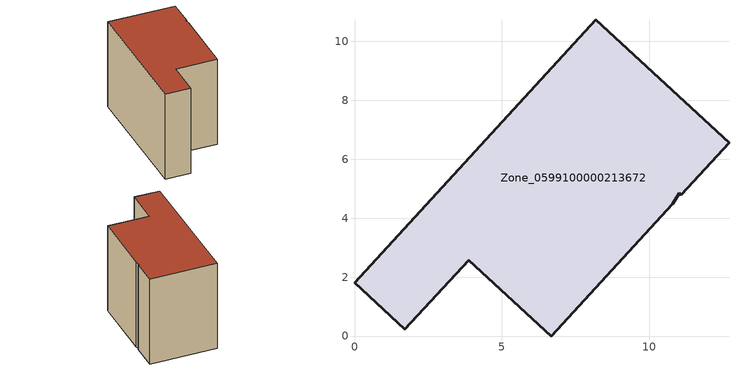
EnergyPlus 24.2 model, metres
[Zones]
Zone_0599100000213672
 floor ground (C_G): 3.88,2.58 1.71,0.23 0,1.81 8.19,10.73 12.71,6.56 11.09,4.79 11.02,4.85 10.8,4.48 6.68,0 z0
 wall outside (C_F): 8.19,10.73 0,1.81 1.71,0.23 3.88,2.58 6.68,0 10.8,4.48 11.02,4.85 11.09,4.79 12.71,6.56 8.19,10.73 z0:8.46
 roof outside (C_R): 10.8,4.48 11.02,4.85 11.09,4.79 12.71,6.56 8.19,10.73 0,1.81 1.71,0.23 3.88,2.58 6.68,0 z8.46
[BUILDING]
Pand.0599100000213672: North Axis=0; Terrain=City; Loads Convergence Tolerance Value=0.04; Temperature Convergence Tolerance Value=0.4; Solar Distribution=FullExterior; Maximum Number of Warmup Days=25; Minimum Number of Warmup Days=1
[Site:Location]
Rotterdam.The.Hague.AP_ZH_NLD Design_Conditions: Latitude=51.96; Longitude=4.45; Time Zone=1; Elevation=-4.5
[SITE:GROUNDTEMPERATURE:BUILDINGSURFACE]
18, 18, 18, 18, 18, 18, 18, 18, 18, 18, 18, 18
[MATERIAL] Thermal Absorptance=0.9; Solar Absorptance=0.7; Visible Absorptance=0.7
Name | Roughness | Thickness | Conductivity | Density | Specific Heat
G.TC.1975-1991 | MediumSmooth | 0.15 | 0.288461 | 540 | 1210
F.TC.1975-1991 | Rough | 0.3 | 0.230769 | 1920 | 840
R.TC.1975-1991 | MediumRough | 0.2 | 0.153846 | 1500 | 1000
[CONSTRUCTION]
C_G: G.TC.1975-1991
C_F: F.TC.1975-1991
C_R: R.TC.1975-1991
[ZONE]
Zone_0599100000213672: Type=1; Multiplier=1; Ceiling Height=Autocalculate; Volume=Autocalculate; Floor Area=autocalculate; Part of Total Floor Area=Yes
[ZONEINFILTRATION:DESIGNFLOWRATE]
Infil_Zone_0599100000213672: Zone or ZoneList or Space or SpaceList=Zone_0599100000213672; Schedule=AlwaysOn; Design Flow Rate Calculation Method=Flow/Area; Flow Rate per Floor Area=0.003; Constant Term Coefficient=1; Temperature Term Coefficient=0; Velocity Term Coefficient=0; Velocity Squared Term Coefficient=0
[HVACTEMPLATE:ZONE:IDEALLOADSAIRSYSTEM]
Zone_0599100000213672: Maximum Heating Supply Air Temperature=50; Minimum Cooling Supply Air Temperature=13; Maximum Heating Supply Air Humidity Ratio=0.0156; Minimum Cooling Supply Air Humidity Ratio=0.0077; Heating Limit=NoLimit; Cooling Limit=NoLimit; Dehumidification Control Type=ConstantSensibleHeatRatio; Cooling Sensible Heat Ratio=0.7; Dehumidification Setpoint=60; Humidification Control Type=None; Humidification Setpoint=30; Outdoor Air Method=None; Outdoor Air Flow Rate per Person=0.00944; Outdoor Air Flow Rate per Zone Floor Area=0; Outdoor Air Flow Rate per Zone=0; Demand Controlled Ventilation Type=None; Outdoor Air Economizer Type=NoEconomizer; Heat Recovery Type=None; Sensible Heat Recovery Effectiveness=0.7; Latent Heat Recovery Effectiveness=0.65
[ZONECONTROL:THERMOSTAT]
ThermostatControl_Zone_0599100000213672: Zone or ZoneList=Zone_0599100000213672; Control Type Schedule=DualSetpointControlType; Control 1=Thermostat_Zone_0599100000213672; Temperature Difference Between Cutout And Setpoint=0
[THERMOSTATSETPOINT:DUALSETPOINT]
Thermostat_Zone_0599100000213672: Heating Setpoint Temperature Schedule=HeatingSetpoint_Zone_0599100000213672; Cooling Setpoint Temperature Schedule=CoolingSetpoint_Zone_0599100000213672
[SCHEDULE:COMPACT]
HeatingSetpoint_Zone_0599100000213672: Through: 12/31, For: AllDays, Until: 24:00, 21
CoolingSetpoint_Zone_0599100000213672: Through: 12/31, For: AllDays, Until: 24:00, 24
DualSetpointControlType: Through: 12/31, For: AllDays, Until: 24:00, 4
AlwaysOn: Through: 12/31, For: AllDays, Until: 24:00, 1
